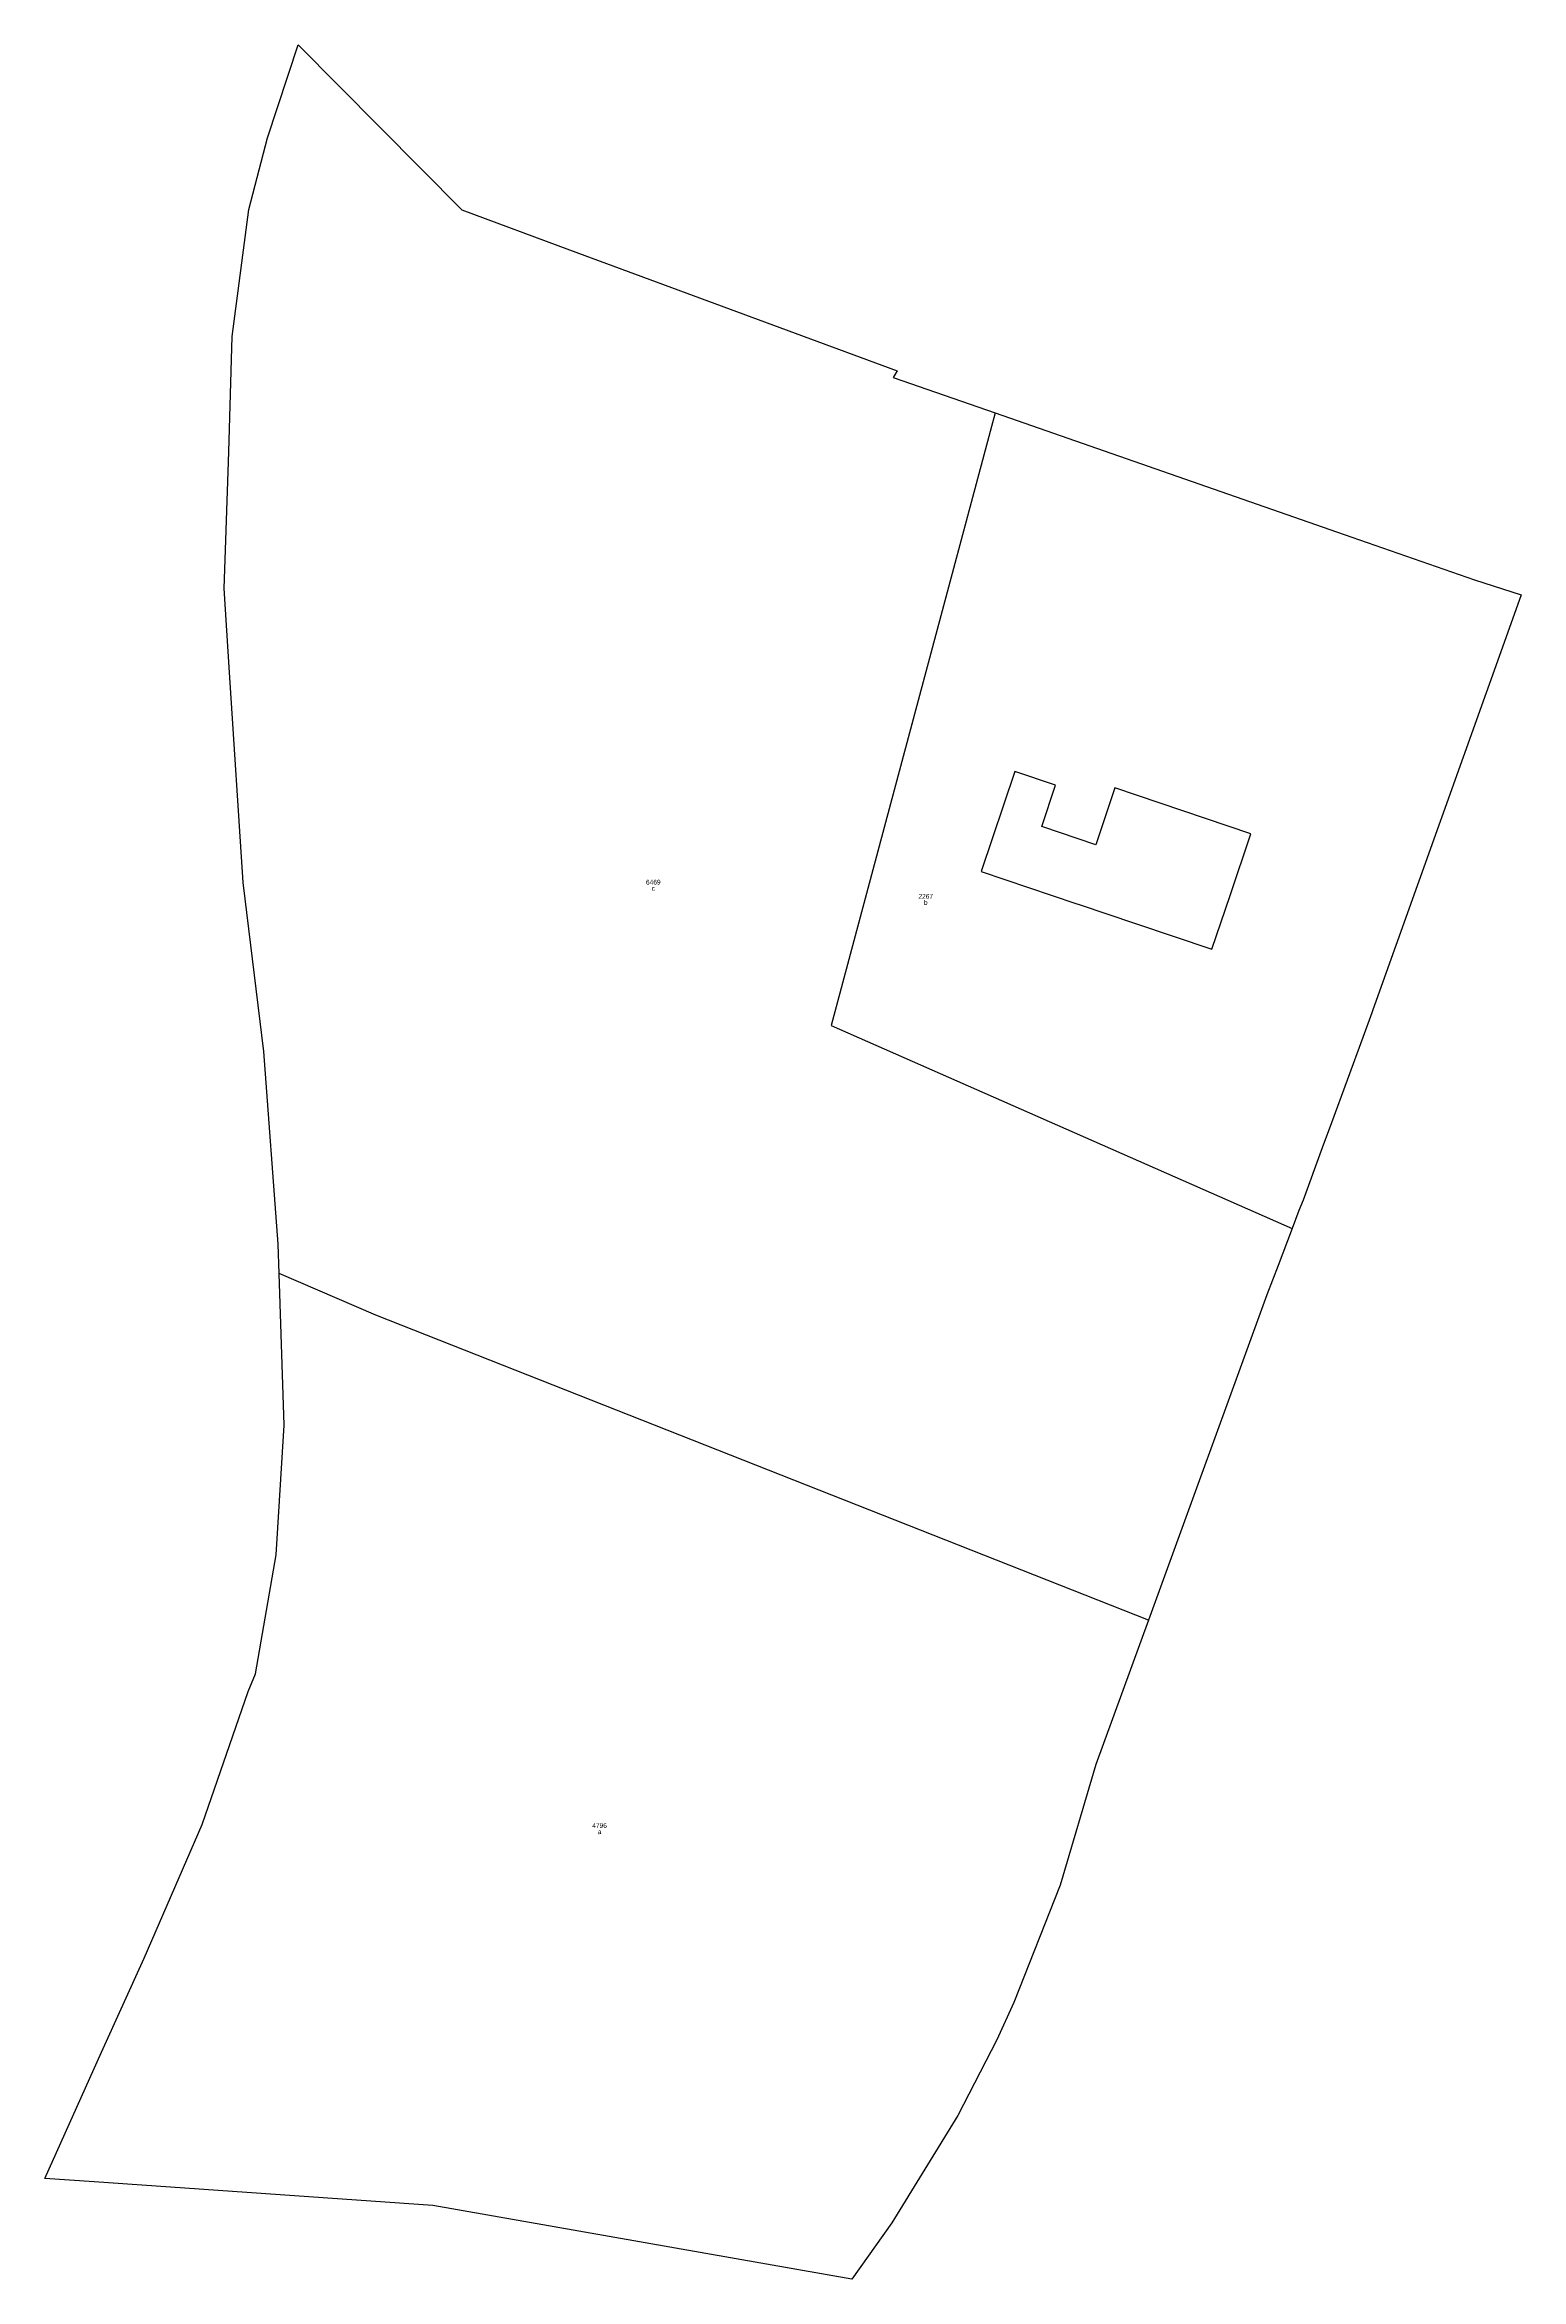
# Model space of a CAD drawing. Header units: metres. Extents: x 483702 to 483827, y 4631190 to 4631378.
import ezdxf
from ezdxf.enums import TextEntityAlignment as Align

# ---------------------------------------------------------------- set-up
doc = ezdxf.new("R2010")
doc.units = ezdxf.units.M

msp = doc.modelspace()

# ---------------------------------------------------------------- linework, layer by layer
at = {"layer": 'PG-LI'}
for p, q in [((483782.363, 4631346.7455), (483768.546, 4631295.1785)), ((483768.546, 4631295.1785), (483807.3625, 4631278.104)), ((483730.2345, 4631270.82), (483722.0855, 4631274.3205)), ((483795.2555, 4631245.148), (483730.2345, 4631270.82))]:
    msp.add_line(p, q, dxfattribs=at)
at = {"layer": 'PG-LP'}
msp.add_line((483782.363, 4631346.7455), (483812.363, 4631336.294), dxfattribs=at)
for points in [[(483722.0855, 4631274.3205), (483722.0025, 4631276.7945), (483720.8025, 4631292.9945), (483719.073, 4631307.2345), (483717.923, 4631324.8945), (483717.453, 4631331.9745), (483717.603, 4631336.0345), (483717.863, 4631343.4745), (483718.153, 4631353.1745), (483719.533, 4631363.875), (483721.1235, 4631369.905), (483723.6935, 4631377.7345), (483737.4735, 4631363.8345), (483746.523, 4631360.4745), (483774.113, 4631350.2845), (483773.783, 4631349.7345), (483782.363, 4631346.7455)], [(483812.363, 4631336.294), (483822.703, 4631332.684), (483826.633, 4631331.434), (483825.623, 4631328.604), (483814.143, 4631296.514), (483814.053, 4631296.254), (483813.303, 4631294.164), (483810.653, 4631286.984), (483809.883, 4631284.894), (483808.2625, 4631280.494), (483807.9225, 4631279.604), (483807.3625, 4631278.104)], [(483790.816, 4631310.4015), (483786.272, 4631311.936), (483787.442, 4631315.4015), (483784.012, 4631316.56), (483781.176, 4631308.1615), (483789.1505, 4631305.4685), (483789.4335, 4631305.373), (483794.1725, 4631303.773), (483800.5955, 4631301.604), (483802.1225, 4631306.126), (483803.88, 4631311.3305), (483792.4345, 4631315.195), (483790.816, 4631310.4015)], [(483807.3625, 4631278.104), (483806.1725, 4631274.994), (483805.2225, 4631272.514), (483795.2555, 4631245.148)], [(483795.2555, 4631245.148), (483790.8285, 4631232.9935), (483787.82, 4631222.8225), (483783.937, 4631212.9525), (483782.486, 4631209.8105), (483779.2085, 4631203.4585), (483773.67, 4631194.4125), (483770.302, 4631189.664), (483735.022, 4631195.8645), (483706.512, 4631197.8645), (483702.362, 4631198.1545), (483707.152, 4631208.7745), (483710.722, 4631216.6845), (483715.612, 4631227.9345), (483719.4925, 4631239.1345), (483720.0925, 4631240.6345), (483721.8325, 4631250.6245), (483722.5125, 4631261.5545), (483722.0855, 4631274.3205)]]:
    msp.add_lwpolyline(points, dxfattribs=at)

# ---------------------------------------------------------------- texts
at = {"layer": 'PG-AA'}
for s, p in [('c', (483753.58, 4631306.93)), ('b', (483776.51, 4631305.74)), ('a', (483749.06, 4631227.53))]:
    msp.add_text(s, height=0.4, dxfattribs=at).set_placement(p, align=Align.TOP_CENTER)
at = {"layer": 'PG-AS'}
for s, p in [('6469', (483753.58, 4631306.93)), ('2267', (483776.51, 4631305.74)), ('4796', (483749.06, 4631227.53))]:
    msp.add_text(s, height=0.4, dxfattribs=at).set_placement(p, align=Align.BOTTOM_CENTER)

doc.saveas('drawing.dxf')
